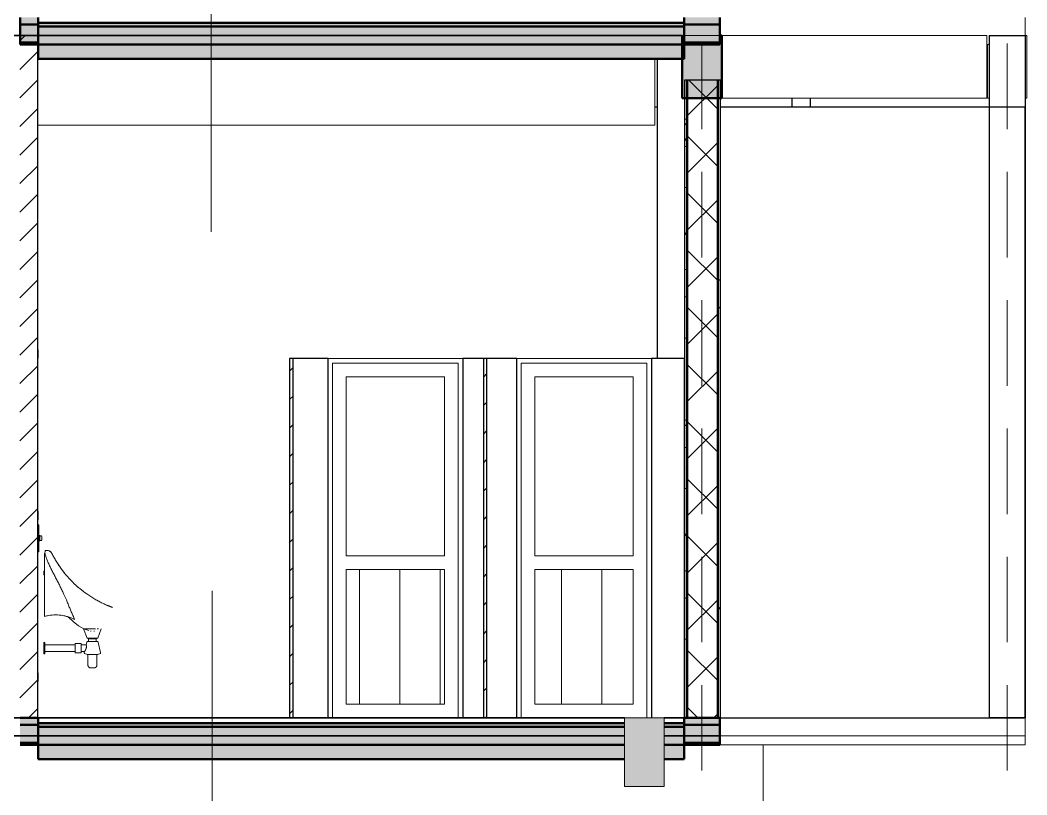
# Model space of a CAD drawing. Header units: millimetres. Extents: x -20510 to 108935, y -243239 to 20306.
# Drawn here: x 74402 to 80010, y -96429 to -92115 of the extents above; entities that cross this region are included whole.
import ezdxf

# ---------------------------------------------------------------- set-up
doc = ezdxf.new("R2010")
doc.units = ezdxf.units.MM
doc.linetypes.add('Hidden', pattern=[714.375, 476.25, -238.125])
for name, color, linetype, lineweight in [('A-DETL', 8, 'Continuous', 9), ('A-DETL-GENF', 8, 'Continuous', 18), ('A-DOOR', 2, 'Continuous', 18), ('A-DOOR-FRAM', 2, 'Continuous', 18), ('A-FLOR', 7, 'Continuous', 9), ('A-FLOR-MCUT', 7, 'Continuous', 50), ('A-FLOR-PATT', 8, 'Continuous', 9), ('A-WALL', 7, 'Continuous', 25), ('A-WALL-PATT', 8, 'Continuous', 18), ('G-IMPT', 8, 'Continuous', 9), ('P-SANR-FIXT', 3, 'Continuous', 9), ('S-BEAM', 7, 'Continuous', 9), ('S-COLS', 7, 'Continuous', 25), ('S-FNDN', 7, 'Continuous', 9), ('S-GRID', 1, 'Continuous', 9)]:
    doc.layers.add(name, color=color, linetype=linetype, lineweight=lineweight)
pattern_1 = [(45, (80767.21, -89999.29), (-79.5495, 79.5495), [])]
pattern_2 = [(0, (80767.206, -89999.29), (304.8, 76.2), [25.146, -203.454, 25.146, -203.454, -1219.2]), (0, (80767.206, -89999.29), (304.8, 76.2), [-457.2, 25.146, -432.054, 25.146, -203.454, -533.4]), (0, (80767.206, -89999.29), (304.8, 76.2), [-1143, 25.146, -127.254, 25.146, -355.854]), (120, (80881.506, -89961.19), (-218.3911, 225.8645), [25.146, -203.454, 25.146, -203.454, -1219.2]), (120, (80881.506, -89961.19), (-218.3911, 225.8645), [-457.2, 25.146, -432.054, 25.146, -203.454, -533.4]), (120, (80881.506, -89961.19), (-218.3911, 225.8645), [-1143, 25.146, -127.254, 25.146, -355.854]), (240, (80919.606, -89808.79), (-86.4089, -302.06454), [25.146, -203.454, 25.146, -203.454, -1219.2]), (240, (80919.606, -89808.79), (-86.4089, -302.06454), [-457.2, 25.146, -432.054, 25.146, -203.454, -533.4]), (240, (80919.606, -89808.79), (-86.4089, -302.06454), [-1143, 25.146, -127.254, 25.146, -355.854])]
pattern_3 = [(90, (15767.2, 6000.7), (-225, 1e-14), [])]

# ---------------------------------------------------------------- blocks, each defined once
blk = doc.blocks.new('CỬA 1 CÁNH EROWINDOW_có ô chết_ - D5_800x2200-2361260-MẶT CẮT 4-4')
at = {"layer": 'A-DOOR'}
for p, q in [((9503, 2050), (9500, 2050)), ((9503, 2050), (9500, 2050)), ((9503, 2050), (9503, 2040)), ((9503, 2048.7), (9503, 2050)), ((9503, 2011.9), (9503, 2040)), ((9500, 2001.9), (9503, 2001.9)), ((9500, 2001.9), (9503, 2001.9)), ((9503, 2011.9), (9503, 2001.9)), ((9503, 2001.9), (9503, 2003.2)), ((9503, 1150), (9500, 1150)), ((9503, 1150), (9500, 1150)), ((9503, 1150), (9503, 1140)), ((9503, 1148.7), (9503, 1150)), ((9503, 1111.9), (9503, 1140)), ((9500, 1101.9), (9503, 1101.9)), ((9500, 1101.9), (9503, 1101.9)), ((9506, 1075), (9500, 1075)), ((9503, 1111.9), (9503, 1101.9)), ((9503, 1101.9), (9503, 1103.2)), ((9506, 1055), (9506, 1075)), ((9506, 1055), (9506, 945)), ((9512.1, 1015), (9506, 1015)), ((9512.1, 1000), (9512.1, 1015)), ((9506, 985), (9512.1, 985)), ((9512.1, 985), (9512.1, 1000)), ((9522.9, 991.3), (9522.9, 1008.4)), ((9522.9, 991.3), (9522.9, 992.5)), ((9500, 925), (9506, 925)), ((9506, 925), (9506, 945)), ((9503, 250), (9500, 250)), ((9503, 250), (9500, 250)), ((9503, 250), (9503, 240)), ((9503, 248.7), (9503, 250)), ((9503, 211.9), (9503, 240)), ((9500, 201.9), (9503, 201.9)), ((9500, 201.9), (9503, 201.9)), ((9503, 211.9), (9503, 201.9)), ((9503, 201.9), (9503, 203.2))]:
    blk.add_line(p, q, dxfattribs=at)
for points in [[(9512.1, 1008.7), (9512.1, 1009.1), (9512.3, 1009.5), (9512.5, 1009.8)], [(9513.1, 1010.9), (9513.6, 1011.6), (9515, 1012.6), (9516.6, 1013), (9517.5, 1013)], [(9517.5, 1013), (9518.3, 1013), (9520, 1012.6), (9521.3, 1011.6), (9521.8, 1010.9)], [(9522.5, 1009.8), (9522.7, 1009.5), (9522.8, 1009.1), (9522.9, 1008.7)], [(9513.1, 989.1), (9513.6, 988.4), (9515, 987.4), (9516.6, 987), (9517.5, 987)], [(9517.5, 987), (9518.3, 987), (9520, 987.4), (9521.3, 988.4), (9521.8, 989.1)]]:
    blk.add_open_spline(points, degree=3, dxfattribs=at)
blk = doc.blocks.new('M_Concrete-Rectangular-Column - COT250X350-2391829-MẶT CẮT 4-4')
at = {"layer": 'S-COLS'}
blk.add_line((12950, 3670), (12950, 2000), dxfattribs=at)
blk = doc.blocks.new('M_Concrete-Rectangular-Column - COT200X200-2391828-MẶT CẮT 4-4')
at = {"layer": 'S-COLS'}
for p, q in [((14800, 3800), (15000, 3800)), ((14800, 3800), (14800, 0)), ((15000, 3800), (15000, 0)), ((15000, 0), (14800, 0))]:
    blk.add_line(p, q, dxfattribs=at)
blk = doc.blocks.new('dam betong - 220X350-2382505-MẶT CẮT 4-4')
at = {"layer": 'S-BEAM'}
for p, q in [((15010, 3800), (15000, 3800)), ((15010, 3450), (15010, 3800)), ((14790, 3750), (14790, 3450)), ((14790, 3450), (14800, 3450)), ((15000, 3450), (15010, 3450))]:
    blk.add_line(p, q, dxfattribs=at)
blk = doc.blocks.new('Mat_Tien_3dsMax - Sync_3dsMax_To_Revit-2401403-MẶT CẮT 4-4')
at = {"layer": 'G-IMPT'}
blk.add_line((13541.7, -750), (13541.7, -150), dxfattribs=at)
blk = doc.blocks.new('Mat_Tien_3dsMax - Mat_Tien_3dsMax-2387879-MẶT CẮT 4-4')
blk.add_blockref('Mat_Tien_3dsMax - Sync_3dsMax_To_Revit-2401403-MẶT CẮT 4-4', (0, 0))
blk = doc.blocks.new('tieu nam2 - tieu nam2-818435-MẶT CẮT 4-4')
at = {"layer": 'P-SANR-FIXT'}
for p, q in [((9537.2, 915), (9537.2, 569.3)), ((9541.2, 915), (9537.2, 915)), ((9539.2, 915), (9540.6, 930.7)), ((9537.2, 816.7), (9534.6, 816.7)), ((9534.6, 816.7), (9534.6, 806.7)), ((9534.6, 806.7), (9534.6, 796.7)), ((9534.6, 796.7), (9537.2, 796.7)), ((9537.2, 569.3), (9537.2, 564.4)), ((9755.5, 495.6), (9774.3, 443.9)), ((9820.8, 495.6), (9755.5, 495.6)), ((9837.7, 495.6), (9831.4, 495.6)), ((9834.9, 443.9), (9853.7, 495.6)), ((9536.2, 419.5), (9534.6, 419.5)), ((9534.6, 419.5), (9534.6, 356.3)), ((9707.5, 406.9), (9540.2, 406.9)), ((9540.2, 406.9), (9540.2, 387.9)), ((9742.5, 413.9), (9707.5, 413.9)), ((9707.5, 413.9), (9707.5, 361.9)), ((9742.5, 413.9), (9742.5, 361.9)), ((9769.3, 406.9), (9742.5, 406.9)), ((9772.4, 419.9), (9769.3, 406.9)), ((9774.3, 443.9), (9783.5, 440)), ((9834.9, 443.9), (9774.3, 443.9)), ((9783.5, 440), (9783.5, 425)), ((9821.7, 440), (9783.5, 440)), ((9825.7, 440), (9821.8, 440)), ((9825.7, 440), (9834.9, 443.9)), ((9825.7, 425), (9825.7, 440)), ((9849.9, 363.4), (9836.9, 419.9)), ((9534.6, 356.3), (9536.2, 356.3)), ((9540.2, 378.8), (9540.2, 368.9)), ((9540.2, 368.9), (9707.5, 368.9)), ((9707.5, 361.9), (9742.5, 361.9)), ((9742.5, 368.9), (9760.6, 368.9)), ((9760.6, 368.9), (9759.3, 363.4)), ((9762.5, 357.5), (9774.6, 353.1)), ((9834.6, 353.1), (9774.6, 353.1)), ((9779.6, 353.1), (9779.6, 293.1)), ((9829.6, 293.1), (9829.6, 353.1)), ((9834.6, 353.1), (9846.8, 357.5))]:
    blk.add_line(p, q, dxfattribs=at)
at = {"layer": 'P-SANR-FIXT', "flags": 128}
for points in [[(9784.6, 485.8), (9757.1, 495.4), (9727.7, 512), (9696.6, 536.4), (9671.5, 561.3)], [(9794.2, 482.9), (9796.6, 483), (9797.5, 483.1)], [(9811.5, 483.1), (9813.9, 483), (9816.2, 482.9)], [(9536.2, 419.5), (9536.3, 419.5), (9536.5, 419.5), (9536.6, 419.5), (9536.8, 419.4), (9537, 419.4), (9537.1, 419.4), (9537.3, 419.3), (9537.4, 419.3), (9537.6, 419.2), (9537.7, 419.2), (9537.9, 419.1), (9538, 419), (9538.1, 419), (9538.3, 418.9), (9538.4, 418.8), (9538.5, 418.7), (9538.7, 418.6), (9538.8, 418.5), (9538.9, 418.4), (9539, 418.3), (9539.1, 418.2), (9539.2, 418), (9539.3, 417.9), (9539.4, 417.8), (9539.5, 417.6), (9539.6, 417.5), (9539.7, 417.4), (9539.8, 417.2), (9539.8, 417.1), (9539.9, 416.9), (9539.9, 416.8), (9540, 416.6), (9540, 416.5), (9540.1, 416.3), (9540.1, 416.2), (9540.1, 416), (9540.1, 415.8), (9540.2, 415.7), (9540.2, 415.5), (9540.2, 415.5)], [(9540.2, 360.3), (9540.2, 360.3), (9540.2, 360.4), (9540.2, 360.5), (9540.2, 360.6), (9540.2, 360.8), (9540.2, 361.1), (9540.2, 361.4), (9540.2, 361.7), (9540.2, 362), (9540.2, 362.5), (9540.2, 362.9), (9540.2, 363.4), (9540.2, 363.9), (9540.2, 364.5), (9540.2, 365.1), (9540.2, 365.7), (9540.2, 366.4), (9540.2, 367.1), (9540.2, 367.9), (9540.2, 368.7), (9540.2, 369.5), (9540.2, 370.3), (9540.2, 371.2), (9540.2, 372.1), (9540.2, 373), (9540.2, 373.9), (9540.2, 374.9), (9540.2, 375.9), (9540.2, 376.9), (9540.2, 377.9), (9540.2, 378.9), (9540.2, 380), (9540.2, 381), (9540.2, 382.1), (9540.2, 383.2), (9540.2, 384.3), (9540.2, 385.4), (9540.2, 386.5), (9540.2, 387.6), (9540.2, 388.7), (9540.2, 389.8), (9540.2, 390.9), (9540.2, 392), (9540.2, 393.1), (9540.2, 394.2), (9540.2, 395.2), (9540.2, 396.3), (9540.2, 397.3), (9540.2, 398.4), (9540.2, 399.4), (9540.2, 400.4), (9540.2, 401.3), (9540.2, 402.3), (9540.2, 403.2), (9540.2, 404.1), (9540.2, 405), (9540.2, 405.9), (9540.2, 406.7), (9540.2, 407.5), (9540.2, 408.2), (9540.2, 409), (9540.2, 409.7), (9540.2, 410.3), (9540.2, 410.9), (9540.2, 411.5), (9540.2, 412.1), (9540.2, 412.6), (9540.2, 413.1), (9540.2, 413.5), (9540.2, 413.9), (9540.2, 414.2), (9540.2, 414.5), (9540.2, 414.8), (9540.2, 415), (9540.2, 415.2), (9540.2, 415.3), (9540.2, 415.4), (9540.2, 415.5), (9540.2, 415.5)], [(9540.2, 415.5), (9540.2, 415.5), (9540.2, 415.4), (9540.2, 415.3), (9540.2, 415.1), (9540.2, 414.9), (9540.2, 414.7), (9540.2, 414.4), (9540.2, 414.1), (9540.2, 413.7), (9540.2, 413.3), (9540.2, 412.9), (9540.2, 412.4), (9540.2, 411.8), (9540.2, 411.3), (9540.2, 410.7), (9540.2, 410), (9540.2, 409.3), (9540.2, 408.6), (9540.2, 407.9), (9540.2, 407.1)], [(9772.4, 419.9), (9772.4, 420.2), (9772.5, 420.4), (9772.6, 420.7), (9772.7, 420.9), (9772.8, 421.2), (9772.9, 421.4), (9773, 421.6), (9773.1, 421.8), (9773.3, 422.1), (9773.4, 422.3), (9773.6, 422.5), (9773.8, 422.7), (9773.9, 422.9), (9774.1, 423.1), (9774.3, 423.3), (9774.5, 423.4), (9774.7, 423.6), (9774.9, 423.8), (9775.1, 423.9), (9775.4, 424.1), (9775.6, 424.2), (9775.8, 424.3), (9776.1, 424.4), (9776.3, 424.5), (9776.5, 424.6), (9776.8, 424.7), (9777, 424.8), (9777.3, 424.8), (9777.6, 424.9), (9777.8, 424.9), (9778.1, 425), (9778.3, 425), (9778.6, 425), (9778.8, 425)], [(9830.5, 425), (9830.5, 425), (9830.4, 425), (9830.3, 425), (9830.2, 425), (9830, 425), (9829.7, 425), (9829.5, 425), (9829.2, 425), (9828.8, 425), (9828.4, 425), (9828, 425), (9827.6, 425), (9827.1, 425), (9826.5, 425), (9826, 425), (9825.4, 425), (9824.7, 425), (9824.1, 425), (9823.4, 425), (9822.6, 425), (9821.9, 425), (9821.1, 425), (9820.3, 425), (9819.5, 425), (9818.6, 425), (9817.7, 425), (9816.8, 425), (9815.9, 425), (9814.9, 425), (9814, 425), (9813, 425), (9812, 425), (9811, 425), (9810, 425), (9809, 425), (9808, 425), (9807, 425), (9805.9, 425), (9804.9, 425), (9803.9, 425), (9802.8, 425), (9801.8, 425), (9800.8, 425), (9799.8, 425), (9798.7, 425), (9797.7, 425), (9796.7, 425), (9795.8, 425), (9794.8, 425), (9793.9, 425), (9792.9, 425), (9792, 425), (9791.1, 425), (9790.2, 425), (9789.4, 425), (9788.6, 425), (9787.8, 425), (9787, 425), (9786.3, 425), (9785.5, 425), (9784.9, 425), (9784.2, 425), (9783.6, 425), (9783, 425), (9782.5, 425), (9781.9, 425), (9781.5, 425), (9781, 425), (9780.6, 425), (9780.2, 425), (9779.9, 425), (9779.6, 425), (9779.4, 425), (9779.2, 425), (9779, 425), (9778.9, 425), (9778.8, 425), (9778.8, 425), (9778.8, 425)], [(9778.8, 425), (9778.8, 425), (9778.8, 425), (9778.9, 425), (9779.1, 425), (9779.3, 425), (9779.5, 425), (9779.8, 425), (9780.1, 425), (9780.4, 425), (9780.8, 425), (9781.2, 425), (9781.7, 425), (9782.2, 425), (9782.7, 425), (9783.3, 425), (9783.9, 425)], [(9825.6, 425), (9826.2, 425), (9826.8, 425), (9827.3, 425), (9827.8, 425), (9828.2, 425), (9828.6, 425), (9829, 425), (9829.3, 425), (9829.6, 425), (9829.9, 425), (9830.1, 425), (9830.2, 425), (9830.4, 425), (9830.4, 425), (9830.5, 425), (9830.5, 425)], [(9830.5, 425), (9830.7, 425), (9831, 425), (9831.3, 425), (9831.5, 424.9), (9831.8, 424.9), (9832, 424.8), (9832.3, 424.7), (9832.6, 424.7), (9832.8, 424.6), (9833, 424.5), (9833.3, 424.4), (9833.5, 424.3), (9833.7, 424.1), (9834, 424), (9834.2, 423.9), (9834.4, 423.7), (9834.6, 423.5), (9834.8, 423.4), (9835, 423.2), (9835.2, 423), (9835.4, 422.8), (9835.5, 422.6), (9835.7, 422.4), (9835.9, 422.2), (9836, 422), (9836.2, 421.8), (9836.3, 421.5), (9836.4, 421.3), (9836.5, 421.1), (9836.6, 420.8), (9836.7, 420.6), (9836.8, 420.3), (9836.8, 420.1), (9836.9, 419.9)], [(9540.2, 360.3), (9540.2, 360.1), (9540.1, 360), (9540.1, 359.8), (9540.1, 359.6), (9540.1, 359.5), (9540, 359.3), (9540, 359.2), (9540, 359), (9539.9, 358.9), (9539.8, 358.7), (9539.8, 358.6), (9539.7, 358.4), (9539.6, 358.3), (9539.5, 358.2), (9539.5, 358), (9539.4, 357.9), (9539.3, 357.8), (9539.2, 357.6), (9539.1, 357.5), (9538.9, 357.4), (9538.8, 357.3), (9538.7, 357.2), (9538.6, 357.1), (9538.5, 357), (9538.3, 356.9), (9538.2, 356.8), (9538, 356.8), (9537.9, 356.7), (9537.8, 356.6), (9537.6, 356.6), (9537.5, 356.5), (9537.3, 356.4), (9537.2, 356.4), (9537, 356.4), (9536.8, 356.3), (9536.7, 356.3), (9536.5, 356.3), (9536.4, 356.3), (9536.2, 356.3), (9536.2, 356.3)], [(9540.2, 369.1), (9540.2, 368.3), (9540.2, 367.5), (9540.2, 366.8), (9540.2, 366.1), (9540.2, 365.4), (9540.2, 364.8), (9540.2, 364.2), (9540.2, 363.7), (9540.2, 363.2), (9540.2, 362.7), (9540.2, 362.3), (9540.2, 361.9), (9540.2, 361.5), (9540.2, 361.2), (9540.2, 361), (9540.2, 360.7), (9540.2, 360.6), (9540.2, 360.4), (9540.2, 360.3), (9540.2, 360.3), (9540.2, 360.3)], [(9762.5, 357.5), (9762.3, 357.6), (9762.1, 357.7), (9761.9, 357.8), (9761.7, 357.9), (9761.6, 358), (9761.4, 358.1), (9761.2, 358.2), (9761.1, 358.3), (9760.9, 358.5), (9760.8, 358.6), (9760.6, 358.7), (9760.5, 358.9), (9760.4, 359), (9760.2, 359.2), (9760.1, 359.3), (9760, 359.5), (9759.9, 359.7), (9759.8, 359.8), (9759.7, 360), (9759.6, 360.2), (9759.5, 360.4), (9759.5, 360.6), (9759.4, 360.8), (9759.3, 361), (9759.3, 361.1), (9759.3, 361.3), (9759.2, 361.5), (9759.2, 361.7), (9759.2, 361.9), (9759.2, 362.1), (9759.2, 362.3), (9759.2, 362.5), (9759.2, 362.7), (9759.2, 362.9), (9759.3, 363.1), (9759.3, 363.3), (9759.3, 363.4)], [(9849.9, 363.4), (9850, 363.2), (9850, 363), (9850, 362.8), (9850.1, 362.6), (9850.1, 362.4), (9850.1, 362.2), (9850.1, 362), (9850, 361.8), (9850, 361.6), (9850, 361.4), (9850, 361.2), (9849.9, 361), (9849.9, 360.8), (9849.8, 360.6), (9849.7, 360.4), (9849.6, 360.2), (9849.6, 360.1), (9849.5, 359.9), (9849.4, 359.7), (9849.3, 359.5), (9849.2, 359.4), (9849, 359.2), (9848.9, 359.1), (9848.8, 358.9), (9848.6, 358.8), (9848.5, 358.6), (9848.4, 358.5), (9848.2, 358.4), (9848, 358.2), (9847.9, 358.1), (9847.7, 358), (9847.5, 357.9), (9847.4, 357.8), (9847.2, 357.7), (9847, 357.6), (9846.8, 357.6), (9846.8, 357.5)], [(9794.6, 278.1), (9794, 278.1), (9793.4, 278.2), (9792.8, 278.2), (9792.2, 278.3), (9791.6, 278.4), (9791.1, 278.6), (9790.5, 278.7), (9789.9, 278.9), (9789.3, 279.1), (9788.8, 279.3), (9788.2, 279.6), (9787.7, 279.8), (9787.2, 280.1), (9786.7, 280.4), (9786.2, 280.7), (9785.7, 281.1), (9785.2, 281.5), (9784.7, 281.8), (9784.3, 282.2), (9783.9, 282.7), (9783.5, 283.1), (9783.1, 283.6), (9782.7, 284), (9782.3, 284.5), (9782, 285), (9781.7, 285.5), (9781.4, 286.1), (9781.1, 286.6), (9780.9, 287.1), (9780.6, 287.7), (9780.4, 288.3), (9780.2, 288.8), (9780.1, 289.4), (9780, 290), (9779.8, 290.6), (9779.7, 291.2), (9779.7, 291.8), (9779.6, 292.4), (9779.6, 293), (9779.6, 293.1)], [(9829.6, 293.1), (9829.6, 292.5), (9829.6, 291.9), (9829.5, 291.3), (9829.4, 290.7), (9829.3, 290.1), (9829.2, 289.6), (9829, 289), (9828.9, 288.4), (9828.7, 287.8), (9828.4, 287.3), (9828.2, 286.7), (9827.9, 286.2), (9827.6, 285.7), (9827.3, 285.2), (9827, 284.7), (9826.7, 284.2), (9826.3, 283.7), (9825.9, 283.2), (9825.5, 282.8), (9825.1, 282.4), (9824.6, 282), (9824.2, 281.6), (9823.7, 281.2), (9823.2, 280.8), (9822.7, 280.5), (9822.2, 280.2), (9821.7, 279.9), (9821.2, 279.6), (9820.6, 279.4), (9820.1, 279.1), (9819.5, 278.9), (9818.9, 278.8), (9818.3, 278.6), (9817.8, 278.5), (9817.2, 278.3), (9816.6, 278.3), (9816, 278.2), (9815.4, 278.1), (9814.8, 278.1), (9814.6, 278.1)], [(9794.6, 278.1), (9794.6, 278.1), (9794.7, 278.1), (9794.7, 278.1), (9794.7, 278.1), (9794.8, 278.1), (9794.9, 278.1), (9795, 278.1), (9795.1, 278.1), (9795.3, 278.1), (9795.4, 278.1), (9795.6, 278.1), (9795.8, 278.1), (9795.9, 278.1), (9796.1, 278.1), (9796.4, 278.1), (9796.6, 278.1), (9796.8, 278.1), (9797.1, 278.1), (9797.4, 278.1), (9797.7, 278.1), (9797.9, 278.1), (9798.2, 278.1), (9798.6, 278.1), (9798.9, 278.1), (9799.2, 278.1), (9799.6, 278.1), (9799.9, 278.1), (9800.3, 278.1), (9800.6, 278.1), (9801, 278.1), (9801.4, 278.1), (9801.8, 278.1), (9802.1, 278.1), (9802.5, 278.1), (9802.9, 278.1), (9803.3, 278.1), (9803.7, 278.1), (9804.1, 278.1), (9804.5, 278.1), (9804.9, 278.1), (9805.3, 278.1), (9805.7, 278.1), (9806.1, 278.1), (9806.5, 278.1), (9806.9, 278.1), (9807.3, 278.1), (9807.7, 278.1), (9808, 278.1), (9808.4, 278.1), (9808.8, 278.1), (9809.1, 278.1), (9809.5, 278.1), (9809.8, 278.1), (9810.2, 278.1), (9810.5, 278.1), (9810.8, 278.1), (9811.1, 278.1), (9811.4, 278.1), (9811.7, 278.1), (9812, 278.1), (9812.3, 278.1), (9812.5, 278.1), (9812.7, 278.1), (9813, 278.1), (9813.2, 278.1), (9813.4, 278.1), (9813.6, 278.1), (9813.7, 278.1), (9813.9, 278.1), (9814, 278.1), (9814.2, 278.1), (9814.3, 278.1), (9814.4, 278.1), (9814.5, 278.1), (9814.5, 278.1), (9814.6, 278.1), (9814.6, 278.1), (9814.6, 278.1), (9814.6, 278.1)], [(9814.6, 278.1), (9814.6, 278.1), (9814.6, 278.1), (9814.5, 278.1), (9814.5, 278.1), (9814.4, 278.1), (9814.3, 278.1), (9814.2, 278.1), (9814.1, 278.1), (9814, 278.1), (9813.8, 278.1), (9813.7, 278.1), (9813.5, 278.1), (9813.3, 278.1), (9813.1, 278.1), (9812.9, 278.1), (9812.6, 278.1), (9812.4, 278.1), (9812.1, 278.1), (9811.9, 278.1), (9811.6, 278.1), (9811.3, 278.1), (9811, 278.1), (9810.7, 278.1), (9810.4, 278.1), (9810, 278.1), (9809.7, 278.1), (9809.3, 278.1), (9809, 278.1), (9808.6, 278.1), (9808.2, 278.1), (9807.9, 278.1), (9807.5, 278.1), (9807.1, 278.1), (9806.7, 278.1), (9806.3, 278.1), (9805.9, 278.1), (9805.5, 278.1), (9805.1, 278.1), (9804.7, 278.1), (9804.3, 278.1), (9803.9, 278.1), (9803.5, 278.1), (9803.1, 278.1), (9802.7, 278.1), (9802.3, 278.1), (9802, 278.1), (9801.6, 278.1), (9801.2, 278.1), (9800.8, 278.1), (9800.5, 278.1), (9800.1, 278.1), (9799.7, 278.1), (9799.4, 278.1), (9799.1, 278.1), (9798.7, 278.1), (9798.4, 278.1), (9798.1, 278.1), (9797.8, 278.1), (9797.5, 278.1), (9797.2, 278.1), (9797, 278.1), (9796.7, 278.1), (9796.5, 278.1), (9796.3, 278.1), (9796.1, 278.1), (9795.9, 278.1), (9795.7, 278.1), (9795.5, 278.1), (9795.3, 278.1), (9795.2, 278.1), (9795.1, 278.1), (9795, 278.1), (9794.9, 278.1), (9794.8, 278.1), (9794.7, 278.1), (9794.7, 278.1), (9794.6, 278.1), (9794.6, 278.1), (9794.6, 278.1)]]:
    blk.add_lwpolyline(points, dxfattribs=at)
at = {"layer": 'P-SANR-FIXT'}
for points, knots in [([(9578.8, 915), (9577.3, 917.9), (9574.6, 921.6), (9570.5, 925.4), (9567.4, 927.6), (9564.9, 929), (9562.8, 929.9), (9559.8, 931.1), (9554.9, 932.3), (9549, 932.5), (9544.2, 931.8), (9541.3, 930.9), (9540.6, 930.7), (9540.6, 930.7)], [-1, -1, -1, -1, -0.892857, -0.839286, -0.785714, -0.732143, -0.705357, -0.678571, -0.571429, -0.428571, -0.285714, -0.142857, 0, 0, 0, 0]), ([(9617.6, 745.4), (9613.6, 753.3), (9605.6, 768.9), (9593.6, 791.9), (9581.8, 814.4), (9570.7, 836.3), (9562.2, 854), (9556.1, 867.7), (9550.5, 881.2), (9544.8, 897.3), (9542.1, 909.3), (9541.2, 915)], [0, 0, 0, 0, 0.125, 0.25, 0.375, 0.5, 0.625, 0.6875, 0.75, 0.875, 1, 1, 1, 1]), ([(9915.8, 614.9), (9915.8, 614.9), (9915.3, 615), (9913.2, 615.8), (9910.2, 616.9), (9907.1, 618.1), (9904.6, 619.1), (9901.7, 620.2), (9898.5, 621.5), (9895.1, 622.8), (9891.4, 624.3), (9887.5, 626), (9882, 628.3), (9871.7, 632.9), (9855.3, 640.5), (9834, 651.5), (9811.8, 664.1), (9789.2, 678.3), (9766.8, 693.7), (9737.6, 715.9), (9702.6, 746.3), (9664.5, 786.1), (9630.7, 828.4), (9606.6, 864.7), (9589.8, 893.7), (9582.3, 908), (9578.8, 915)], [-1, -1, -1, -1, -0.975, -0.95, -0.925, -0.9125, -0.9, -0.8875, -0.875, -0.8625, -0.85, -0.8375, -0.825, -0.8, -0.75, -0.7, -0.65, -0.6, -0.55, -0.5, -0.4, -0.3, -0.2, -0.1, -0.05, 0, 0, 0, 0]), ([(9617.9, 848), (9617.7, 848.3), (9616.8, 849.7), (9615.8, 851.1), (9615.1, 852.2)], [0.84533896, 0.84533896, 0.84533896, 0.84533896, 0.84782609, 0.85866495, 0.85866495, 0.85866495, 0.85866495]), ([(9615.1, 852.2), (9615.8, 851.1), (9616.8, 849.7), (9617.7, 848.3), (9617.9, 848)], [0.14130435, 0.14130435, 0.14130435, 0.14130435, 0.15217391, 0.15465542, 0.15465542, 0.15465542, 0.15465542]), ([(9696.1, 569.3), (9693, 576), (9686.8, 589.7), (9677.9, 611.4), (9668.9, 633.7), (9656.2, 664.1), (9645.9, 687.1), (9638.8, 702.4)], [0, 0, 0, 0, 0.166667, 0.333333, 0.5, 0.666667, 1, 1, 1, 1]), ([(9831.2, 653.2), (9831.5, 653.1), (9833.7, 651.8), (9835.9, 650.7), (9837.8, 649.7)], [0.75033888, 0.75033888, 0.75033888, 0.75033888, 0.75271739, 0.76718853, 0.76718853, 0.76718853, 0.76718853]), ([(9705, 547.7), (9701.1, 549.6), (9693.1, 553.4), (9678.3, 559.3), (9660.4, 565), (9646.5, 568.1), (9639.5, 569.3)], [0, 0, 0, 0, 0.2, 0.4, 0.7, 1, 1, 1, 1]), ([(9769.3, 406.9), (9769.4, 406.9), (9769.4, 406.7), (9769.6, 406.2), (9769.7, 405.7), (9769.9, 405), (9770.1, 404.2), (9770.3, 403.5), (9770.4, 402.8), (9770.5, 402.2), (9770.6, 401.7), (9770.7, 400.9), (9770.8, 399.8), (9770.9, 398.4), (9771, 397.2), (9771, 396.2), (9770.9, 395.1), (9770.8, 393.3), (9770.5, 390.5), (9769.8, 387.8), (9769.2, 385.8), (9768.8, 384.8), (9768.6, 384), (9768.3, 383.2), (9767.9, 382.2), (9767.3, 380.9), (9766.8, 379.7), (9766.3, 378.8), (9766, 378.1), (9765.7, 377.4), (9765.2, 376.6), (9764.7, 375.6), (9764.1, 374.6), (9763.7, 373.9), (9763.4, 373.3), (9763.1, 372.8), (9762.7, 372.2), (9762.2, 371.5), (9761.7, 370.7), (9761.3, 370.1), (9761, 369.5), (9760.7, 369), (9760.6, 368.9), (9760.6, 368.9)], [-1, -1, -1, -1, -0.944444, -0.916667, -0.888889, -0.861111, -0.833333, -0.805556, -0.791667, -0.777778, -0.763889, -0.75, -0.722222, -0.694444, -0.666667, -0.652778, -0.638889, -0.611111, -0.555556, -0.5, -0.472222, -0.458333, -0.444444, -0.430556, -0.416667, -0.388889, -0.361111, -0.347222, -0.333333, -0.319444, -0.305556, -0.277778, -0.25, -0.236111, -0.222222, -0.208333, -0.194444, -0.166667, -0.138889, -0.111111, -0.083333, -0.055556, 0, 0, 0, 0])]:
    blk.add_open_spline(points, degree=3, knots=knots, dxfattribs=at)
for points in [[(9549.3, 932.3), (9551.1, 932.4), (9553.3, 932.3), (9555.7, 931.9)], [(9650.2, 804.3), (9649, 805.9), (9647.8, 807.4), (9646.6, 808.9)], [(9646.6, 808.9), (9647.8, 807.4), (9649, 805.9), (9650.2, 804.3)], [(9667.8, 783.6), (9666, 785.7), (9664.2, 787.7), (9662.4, 789.8)], [(9662.4, 789.8), (9664.2, 787.7), (9666, 785.7), (9667.8, 783.6)], [(9617.6, 745.4), (9621, 738.2), (9627.9, 723.8), (9635.1, 709.5), (9638.8, 702.4)], [(9685.1, 764.9), (9683.4, 766.7), (9681.7, 768.5), (9680, 770.2)], [(9680, 770.2), (9681.7, 768.4), (9683.4, 766.7), (9685.1, 764.9)], [(9721.7, 729.9), (9723.9, 728.1), (9726, 726.2), (9728.2, 724.4)], [(9728.2, 724.4), (9726, 726.2), (9723.9, 728.1), (9721.8, 729.9)], [(9748.8, 707.5), (9746.3, 709.5), (9743.9, 711.4), (9741.4, 713.3)], [(9741.4, 713.3), (9743.9, 711.4), (9746.3, 709.5), (9748.8, 707.5)], [(9769.3, 692.2), (9766.9, 693.9), (9764.6, 695.6), (9762.3, 697.3)], [(9762.3, 697.3), (9764.6, 695.6), (9766.9, 693.9), (9769.3, 692.2)], [(9837.8, 649.7), (9835.6, 650.8), (9833.4, 652), (9831.2, 653.2)], [(9559.4, 569.3), (9555.6, 568.7), (9548.2, 567.2), (9540.9, 565.4), (9537.2, 564.4)], [(9639.5, 569.3), (9626.3, 571.6), (9599.4, 573.9), (9572.6, 571.6), (9559.4, 569.3)], [(9639.5, 569.3), (9644.9, 568.4), (9650.2, 567.3), (9655.4, 566)], [(9660.3, 564.7), (9664, 563.7), (9667.6, 562.7), (9671.1, 561.5)], [(9705, 547.7), (9703.8, 550.9), (9701.2, 557.9), (9697.9, 565.4), (9696.1, 569.3)]]:
    blk.add_open_spline(points, degree=3, dxfattribs=at)
blk = doc.blocks.new('cua nhom wc - Đ2_750x2000-2406173-MẶT CẮT 4-4')
at = {"layer": 'A-DOOR-FRAM'}
h = blk.add_hatch(dxfattribs=at)
h.set_pattern_fill('FP_4', color=256, style=0, pattern_type=2)
h.set_pattern_definition(pattern_3)
h.paths.add_polyline_path([(11766.7, 76), (11766.7, 826), (11218.7, 826), (11218.7, 76)])
for p, q in [((11117.7, 2000), (11117.7, 0)), ((11867.7, 2000), (11117.7, 2000)), ((11142.7, 1975), (11142.7, 0)), ((11142.7, 1975), (11842.7, 1975)), ((11842.7, 1975), (11142.7, 1975)), ((11142.7, 1975), (11142.7, 0)), ((11842.7, 1975), (11842.7, 0)), ((11842.7, 0), (11842.7, 1975)), ((11867.7, 0), (11867.7, 2000)), ((11218.7, 902), (11218.7, 1899)), ((11218.7, 1899), (11766.7, 1899)), ((11766.7, 1899), (11766.7, 902)), ((11766.7, 902), (11218.7, 902)), ((11218.7, 826), (11766.7, 826)), ((11218.7, 76), (11218.7, 826)), ((11766.7, 826), (11766.7, 76)), ((11766.7, 76), (11218.7, 76))]:
    blk.add_line(p, q, dxfattribs=at)
blk = doc.blocks.new('cua nhom wc - Đ2_750x2000-V8-MẶT CẮT 4-4')
at = {"layer": 'A-DOOR-FRAM'}
h = blk.add_hatch(dxfattribs=at)
h.set_pattern_fill('FP_4', color=256, style=0, pattern_type=2)
h.set_pattern_definition(pattern_3)
h.paths.add_polyline_path([(12433.1, 76), (12817, 76), (12817, 826), (12269, 826), (12269, 76)])
for p, q in [((12168, 2000), (12168, 0)), ((12918, 2000), (12168, 2000)), ((12193, 1975), (12193, 0)), ((12193, 1975), (12893, 1975)), ((12893, 1975), (12193, 1975)), ((12193, 1975), (12193, 0)), ((12893, 1975), (12893, 0)), ((12893, 0), (12893, 1975)), ((12918, 0), (12918, 2000)), ((12269, 902), (12269, 1899)), ((12269, 1899), (12817, 1899)), ((12817, 1899), (12817, 902)), ((12817, 902), (12269, 902)), ((12269, 826), (12817, 826)), ((12269, 76), (12269, 826)), ((12817, 826), (12817, 76)), ((12817, 76), (12269, 76))]:
    blk.add_line(p, q, dxfattribs=at)

msp = doc.modelspace()

# ---------------------------------------------------------------- hatches: boundary and pattern name
at = {"layer": 'A-DETL-GENF'}
msp.add_hatch(color=7, dxfattribs=at).paths.add_polyline_path([(77989, -96381.8), (77989, -96000), (77769, -96000), (77769, -96381.8)])
at = {"layer": 'A-FLOR'}
msp.add_hatch(color=8, dxfattribs=at).paths.add_polyline_path([(76127.4, -92150), (78100.9, -92150), (78100.9, -92130), (74501.7, -92130), (74501.7, -92150), (76045.8, -92150)])
h = msp.add_hatch(color=8, dxfattribs=at)
h.paths.add_polyline_path([(74501.7, -96050), (77769, -96050), (77769, -96030), (74501.7, -96030), (74501.7, -96044.4)])
h.paths.add_polyline_path([(78100.9, -96050), (78100.9, -96030), (77989, -96030), (77989, -96050), (78085.9, -96050)])
at = {"layer": 'A-FLOR-PATT'}
h = msp.add_hatch(color=256, dxfattribs=at)
h.paths.add_polyline_path([(78249.1, -92140), (78300.1, -92140), (78300.1, -92100), (78100.9, -92100), (78100.9, -92140), (78167.5, -92140)])
h.paths.add_polyline_path([(65029.2, -92140), (72902.6, -92140), (72902.6, -92100), (64901.8, -92100), (64901.8, -92140)])
h.paths.add_polyline_path([(74495.3, -92140), (74501.7, -92140), (74501.7, -92100), (74401.7, -92100), (74401.7, -92140)])
h = msp.add_hatch(color=256, dxfattribs=at)
h.paths.add_polyline_path([(64901.8, -92240), (72902.6, -92240), (72902.6, -92140), (64901.8, -92140.3), (64901.8, -92225.1)])
h.paths.add_polyline_path([(78300.1, -92240), (78300.1, -92140), (78100.9, -92140.3), (78100.9, -92240), (78249.1, -92240)])
h.paths.add_polyline_path([(74501.7, -92240), (74501.7, -92140), (74401.7, -92140.3), (74401.7, -92240)])
msp.add_hatch(color=256, dxfattribs=at).paths.add_polyline_path([(76127.4, -92250), (78100.9, -92250), (78100.9, -92150), (74501.7, -92150), (74501.7, -92250), (76045.8, -92250)])
at = {"layer": 'A-FLOR-PATT', "lineweight": 18}
h = msp.add_hatch(color=256, dxfattribs=at)
h.paths.add_polyline_path([(78249.1, -92250), (78300.1, -92250), (78300.1, -92240), (78100.9, -92240), (78100.9, -92250)])
h.paths.add_polyline_path([(64947.6, -92250), (72902.6, -92250), (72902.6, -92240), (64901.8, -92240), (64901.8, -92250)])
h.paths.add_polyline_path([(74401.7, -92250), (74501.7, -92250), (74501.7, -92240), (74401.7, -92240)])
msp.add_hatch(color=256, dxfattribs=at).paths.add_polyline_path([(76209, -92330), (78100.9, -92330), (78100.9, -92250), (74501.7, -92250), (74501.7, -92330), (76127.4, -92330)])
at = {"layer": 'A-FLOR-PATT'}
h = msp.add_hatch(color=256, dxfattribs=at)
h.paths.add_polyline_path([(78249.1, -96040), (78300.1, -96040), (78300.1, -96000), (78100.9, -96000), (78100.9, -96040), (78167.5, -96040)])
h.paths.add_polyline_path([(64947.6, -96040), (65101.7, -96040), (65101.7, -96000), (64901.8, -96000), (64901.8, -96040)])
h.paths.add_polyline_path([(70300.9, -96040), (70569, -96040), (70569, -96000), (70300.9, -96000)])
h.paths.add_polyline_path([(74495.3, -96040), (74501.7, -96040), (74501.7, -96000), (74401.7, -96000), (74401.7, -96040), (74413.7, -96040)])
h.paths.add_polyline_path([(70789, -96040), (72902.6, -96040), (72902.6, -96000), (70789, -96000), (70789, -96007.5)])
h = msp.add_hatch(color=256, dxfattribs=at)
h.paths.add_polyline_path([(72536.8, -96140), (72902.6, -96140), (72902.6, -96040), (70789, -96040), (70789, -96140), (72210.4, -96140)])
h.paths.add_polyline_path([(65029.2, -96140), (65101.7, -96140), (65101.7, -96040), (64901.8, -96040), (64901.8, -96140)])
h.paths.add_polyline_path([(70300.9, -96140), (70569, -96140), (70569, -96040), (70300.9, -96040), (70300.9, -96044.4)])
h.paths.add_polyline_path([(78300.1, -96140), (78300.1, -96040), (78100.9, -96040), (78100.9, -96140)])
h.paths.add_polyline_path([(74501.7, -96140), (74501.7, -96040), (74401.7, -96040), (74401.7, -96140), (74495.3, -96140)])
h = msp.add_hatch(color=256, dxfattribs=at)
h.paths.add_polyline_path([(78100.9, -96150), (78100.9, -96050), (77989, -96050), (77989, -96150), (78085.9, -96150)])
h.paths.add_polyline_path([(74821.7, -96150), (77769, -96150), (77769, -96050), (74501.7, -96050), (74501.7, -96150)])
at = {"layer": 'A-FLOR-PATT', "lineweight": 18}
h = msp.add_hatch(color=256, dxfattribs=at)
h.paths.add_polyline_path([(78100.9, -96150), (78300.1, -96150), (78300.1, -96140), (78100.9, -96140)])
h.paths.add_polyline_path([(65101.7, -96150), (65101.7, -96140), (64901.8, -96140), (64901.8, -96150), (65029.2, -96150)])
h.paths.add_polyline_path([(70300.9, -96150), (70569, -96150), (70569, -96140), (70300.9, -96140)])
h.paths.add_polyline_path([(74495.3, -96150), (74501.7, -96150), (74501.7, -96140), (74401.7, -96140), (74401.7, -96150)])
h.paths.add_polyline_path([(70789, -96150), (72902.6, -96150), (72902.6, -96140), (70789, -96140), (70789, -96148.1)])
h = msp.add_hatch(color=256, dxfattribs=at)
h.paths.add_polyline_path([(77989, -96230), (78100.9, -96230), (78100.9, -96150), (77989, -96150), (77989, -96214.2)])
h.paths.add_polyline_path([(74821.7, -96230), (77769, -96230), (77769, -96150), (74501.7, -96150), (74501.7, -96230)])
at = {"layer": 'A-WALL-PATT', "lineweight": 18}
h = msp.add_hatch(dxfattribs=at)
h.set_pattern_fill('FP_1', color=256, style=0, pattern_type=2)
h.set_pattern_definition(pattern_1)
h.paths.add_polyline_path([(74413.7, -96000), (74500, -96000), (74500, -92200), (74400, -92200), (74400, -96000)])
h = msp.add_hatch(dxfattribs=at)
h.set_pattern_fill('FP_2', color=256, style=0, pattern_type=2)
h.set_pattern_definition(pattern_2)
h.paths.add_polyline_path([(78103, -96000), (78118, -96000), (78118, -92450), (78103, -92450), (78103, -95959.5)])
h = msp.add_hatch(dxfattribs=at)
h.set_pattern_fill('FP_3', color=256, style=0, pattern_type=2)
h.set_pattern_definition([(45, (80767.2, -89999.3), (-159.099, 159.099), []), (135, (80767.2, -89999.3), (-159.099, -159.099), [])])
h.paths.add_polyline_path([(78167.5, -96000), (78288, -96000), (78288, -92450), (78118, -92450), (78118, -96000)])
h = msp.add_hatch(dxfattribs=at)
h.set_pattern_fill('FP_2', color=256, style=0, pattern_type=2)
h.set_pattern_definition(pattern_2)
h.paths.add_polyline_path([(78303, -96000), (78303, -92450), (78288, -92450), (78288, -96000)])
h = msp.add_hatch(dxfattribs=at)
h.set_pattern_fill('FP_1', color=256, style=0, pattern_type=2)
h.set_pattern_definition(pattern_1)
h.paths.add_polyline_path([(75922.1, -96000), (75922.1, -94000), (75902.1, -94000), (75902.1, -96000)])
h = msp.add_hatch(dxfattribs=at)
h.set_pattern_fill('FP_1', color=256, style=0, pattern_type=2)
h.set_pattern_definition(pattern_1)
h.paths.add_polyline_path([(77002.4, -96000), (77002.4, -94000), (76982.4, -94000), (76982.4, -96000)])
at = {"layer": 'S-BEAM'}
msp.add_hatch(color=256, dxfattribs=at).paths.add_polyline_path([(78249.1, -92550), (78310, -92550), (78310, -92200), (78090, -92200), (78090, -92550)])

# ---------------------------------------------------------------- linework, layer by layer
at = {"layer": 'A-DETL'}
for p, q in [((75466.3, -91633), (75466.3, -93293)), ((75471.3, -95293), (75471.3, -97232.6)), ((77989, -96000), (77769, -96000)), ((77769, -96000), (77769, -96381.8)), ((77989, -96381.8), (77989, -96000)), ((77769, -96381.8), (77989, -96381.8))]:
    msp.add_line(p, q, dxfattribs=at)
at = {"layer": 'A-FLOR', "color": 250, "lineweight": 50}
for p, q in [((74401.7, -92100), (74401.7, -92250)), ((74501.7, -92250), (74501.7, -92100)), ((78100.9, -92130), (74501.7, -92130)), ((74501.7, -92130), (74501.7, -92330)), ((78100.9, -92100), (78100.9, -92250)), ((78100.9, -92330), (78100.9, -92130)), ((78300.1, -92250), (78300.1, -92100)), ((74401.7, -92250), (74501.7, -92250)), ((78100.9, -92250), (78300.1, -92250)), ((74501.7, -92330), (78100.9, -92330)), ((74501.7, -96000), (74401.7, -96000)), ((74501.7, -96230), (74501.7, -96000)), ((78300.1, -96000), (78100.9, -96000)), ((78100.9, -96000), (78100.9, -96230)), ((78300.1, -96150), (78300.1, -96000)), ((77769, -96030), (74501.7, -96030)), ((78100.9, -96030), (77989, -96030)), ((74401.7, -96150), (74501.7, -96150)), ((78100.9, -96150), (78300.1, -96150)), ((74501.7, -96230), (77769, -96230)), ((77989, -96230), (78100.9, -96230))]:
    msp.add_line(p, q, dxfattribs=at)
at = {"layer": 'A-FLOR'}
for p, q in [((80000, -92100), (80000, -92200)), ((78312.7, -92250), (78310, -92250)), ((79800, -92250), (79787.3, -92250)), ((80000, -96000), (80000, -96150)), ((80000, -96150), (78300.1, -96150))]:
    msp.add_line(p, q, dxfattribs=at)
at = {"layer": 'A-FLOR-MCUT'}
for p, q in [((74501.7, -92140), (74401.7, -92140)), ((78300.1, -92140), (78100.9, -92140)), ((78100.9, -92150), (74501.7, -92150)), ((74501.7, -92240), (74401.7, -92240)), ((78100.9, -92250), (74501.7, -92250)), ((78300.1, -92240), (78100.9, -92240)), ((74501.7, -96040), (74401.7, -96040)), ((77769, -96050), (74501.7, -96050)), ((78100.9, -96050), (77989, -96050)), ((78300.1, -96040), (78100.9, -96040)), ((74501.7, -96140), (74401.7, -96140)), ((77769, -96150), (74501.7, -96150)), ((78100.9, -96150), (77989, -96150)), ((78300.1, -96140), (78100.9, -96140))]:
    msp.add_line(p, q, dxfattribs=at)
at = {"layer": 'A-WALL', "lineweight": 25}
for p, q in [((74500, -96000), (74500, -92200)), ((78103, -92450), (78103, -96000)), ((78303, -92450), (78103, -92450)), ((78303, -96000), (78303, -92450)), ((75902.1, -94000), (75902.1, -96000)), ((75922.1, -94000), (75902.1, -94000)), ((75922.1, -96000), (75922.1, -94000)), ((76982.4, -94000), (76982.4, -96000)), ((77002.4, -94000), (76982.4, -94000)), ((77002.4, -96000), (77002.4, -94000)), ((78300.1, -96000), (78303, -96000))]:
    msp.add_line(p, q, dxfattribs=at)
at = {"layer": 'A-WALL', "lineweight": 50}
for p, q in [((78118, -96000), (78118, -92450)), ((78288, -96000), (78288, -92450))]:
    msp.add_line(p, q, dxfattribs=at)
at = {"layer": 'A-WALL'}
for p, q in [((78702, -92600), (78702, -92550)), ((78802, -92550), (78802, -92600)), ((77950, -92600), (77937.3, -92600)), ((80000, -92600), (78303, -92600)), ((80000, -96000), (80000, -92600)), ((76117.7, -94000), (75922.1, -94000)), ((76117.7, -96000), (76117.7, -94000)), ((76867.7, -94000), (76867.7, -96000)), ((76982.4, -94000), (76867.7, -94000)), ((77168, -94000), (77002.4, -94000)), ((77168, -96000), (77168, -94000)), ((78102.6, -94000), (77918, -94000)), ((77918, -94000), (77918, -96000)), ((78102.6, -96000), (78102.6, -94000)), ((78303, -96000), (80000, -96000))]:
    msp.add_line(p, q, dxfattribs=at)
at = {"layer": 'S-BEAM'}
for p, q in [((78300, -92200), (78090, -92200)), ((78312.7, -92550), (78312.7, -92200)), ((78312.7, -92200), (79787.3, -92200)), ((79787.3, -92200), (79787.3, -92550)), ((77937.3, -92330), (77937.3, -92700)), ((78312.7, -92550), (79787.3, -92550)), ((74500, -92700), (77937.3, -92700))]:
    msp.add_line(p, q, dxfattribs=at)
at = {"layer": 'S-BEAM', "lineweight": 50}
for p, q in [((78090, -92200), (78090, -92550)), ((78310, -92200), (78300, -92200)), ((78310, -92550), (78310, -92200)), ((78090, -92550), (78310, -92550))]:
    msp.add_line(p, q, dxfattribs=at)
at = {"layer": 'S-FNDN', "lineweight": 35}
for p, q in [((78300, -92200), (78300, -92100)), ((72910, -92200), (78090, -92200)), ((77769, -96000), (72902.6, -96000)), ((78100.9, -96000), (77989, -96000)), ((70789, -96100), (77769, -96100)), ((77989, -96100), (78300.1, -96100))]:
    msp.add_line(p, q, dxfattribs=at)
at = {"layer": 'S-FNDN'}
for p, q in [((78090, -92200), (78300, -92200)), ((80000, -96100), (78300.1, -96100))]:
    msp.add_line(p, q, dxfattribs=at)
at = {"layer": 'S-GRID', "linetype": 'Hidden'}
for p, q in [((78200, -99151.5), (78200, -73585.4)), ((79900, -99151.5), (79900, -73585.4))]:
    msp.add_line(p, q, dxfattribs=at)

# ---------------------------------------------------------------- block references
at = {"layer": 'A-DOOR'}
msp.add_blockref('CỬA 1 CÁNH EROWINDOW_có ô chết_ - D5_800x2200-2361260-MẶT CẮT 4-4', (65000, -96000), dxfattribs=at)
at = {"layer": 'A-DOOR-FRAM'}
for name in ['cua nhom wc - Đ2_750x2000-2406173-MẶT CẮT 4-4', 'cua nhom wc - Đ2_750x2000-V8-MẶT CẮT 4-4']:
    msp.add_blockref(name, (65000, -96000), dxfattribs=at)
at = {"layer": 'G-IMPT'}
msp.add_blockref('Mat_Tien_3dsMax - Mat_Tien_3dsMax-2387879-MẶT CẮT 4-4', (65000, -96000), dxfattribs=at)
at = {"layer": 'P-SANR-FIXT'}
msp.add_blockref('tieu nam2 - tieu nam2-818435-MẶT CẮT 4-4', (65000, -96000), dxfattribs=at)
at = {"layer": 'S-BEAM'}
msp.add_blockref('dam betong - 220X350-2382505-MẶT CẮT 4-4', (65000, -96000), dxfattribs=at)
at = {"layer": 'S-COLS'}
for name in ['M_Concrete-Rectangular-Column - COT200X200-2391828-MẶT CẮT 4-4', 'M_Concrete-Rectangular-Column - COT250X350-2391829-MẶT CẮT 4-4']:
    msp.add_blockref(name, (65000, -96000), dxfattribs=at)

doc.saveas('drawing.dxf')
